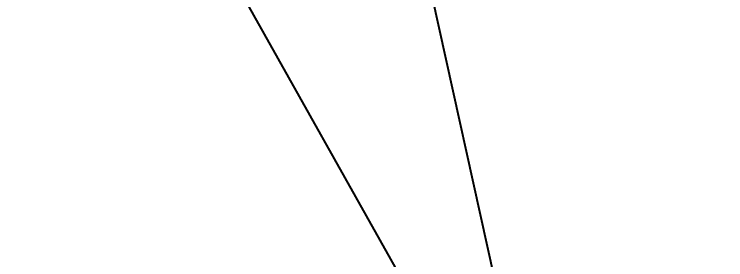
# Model space of a CAD drawing. Header units: millimetres. Extents: x -945 to 1680, y -1981 to 1188.
# Drawn here: x 974.2 to 1088.6, y 581.8 to 621.3 of the extents above; entities that cross this region are included whole.
import ezdxf

# ---------------------------------------------------------------- set-up
doc = ezdxf.new("R2010")
doc.units = ezdxf.units.MM
doc.header["$LTSCALE"] = 4
doc.layers.add('Symbol (ISO)', color=7, linetype='Continuous', lineweight=25)
doc.styles.add('Note Text (ISO)', font='tahoma.ttf')
doc.dimstyles.new('Default - Method 1b (ISO)$7', dxfattribs={"dimscale": 4, "dimtxt": 3.5, "dimasz": 2.5, "dimexe": 3.175, "dimexo": 0, "dimgap": 0.762, "dimtad": 1, "dimtoh": 1, "dimrnd": 1e-08, "dimtxsty": 'Note Text (ISO)', "dimcen": 0.09, "dimdle": 10, "dimclrd": 256, "dimclre": 256, "dimclrt": 256, "dimazin": 2, "dimtfac": 1, "dimtmove": 0, "dimatfit": 3, "dimfxl": 1, "dimtolj": 1, "dimlwd": -1, "dimlwe": -1, "dimarcsym": 0})

# ---------------------------------------------------------------- blocks, each defined once
blk = doc.blocks.new('Balloon5')
at = {"layer": 'Symbol (ISO)'}
for p, q in [((282.334, 154.866), (282.494, 154.866)), ((267.868, 136.961), (278.389, 146.165)), ((282.334, 144.366), (282.494, 144.366)), ((267.539, 137.338), (265.986, 135.315)), ((268.197, 136.585), (267.539, 137.338)), ((267.868, 136.961), (265.986, 135.315)), ((265.986, 135.315), (268.197, 136.585))]:
    blk.add_line(p, q, dxfattribs=at)
at = {"layer": 'Symbol (ISO)', "flags": 128}
blk.add_lwpolyline([(267.539, 137.338), (265.986, 135.315), (268.197, 136.585), (267.539, 137.338)], dxfattribs=at)
at = {"layer": 'Symbol (ISO)'}
for centre, start, end in [((282.334, 149.616), 90, 270), ((282.494, 149.616), 270, 90)]:
    blk.add_arc(centre, 5.25, start, end, dxfattribs=at)
blk.add_solid([(267.539, 137.338), (265.986, 135.315), (268.197, 136.585), (267.539, 137.338)], dxfattribs=at)
at = {"layer": 'Symbol (ISO)', "insert": (282.414, 149.653), "char_height": 3.5, "attachment_point": 5, "style": 'Note Text (ISO)'}
blk.add_mtext('007', dxfattribs=at)
blk = doc.blocks.new('Balloon26')
at = {"layer": 'Symbol (ISO)'}
blk.add_line((264.75, 136.118), (259.706, 158.969), dxfattribs=at)

msp = doc.modelspace()

# ---------------------------------------------------------------- block references
at = {"layer": 'Symbol (ISO)', "xscale": 4, "yscale": 4, "zscale": 4}
for name in ['Balloon26', 'Balloon5']:
    msp.add_blockref(name, (0, 0), dxfattribs=at)

# ---------------------------------------------------------------- leaders
at = {"layer": 'Symbol (ISO)', "annotation_type": 0, "has_hookline": 1, "hookline_direction": 1, "text_width": 194.308}
msp.add_leader([(1061.634, 534.184), (977.558, 683.662), (967.558, 683.662)], dimstyle='Default - Method 1b (ISO)$7', override={"dimtad": 0}, dxfattribs=at)

doc.saveas('drawing.dxf')
